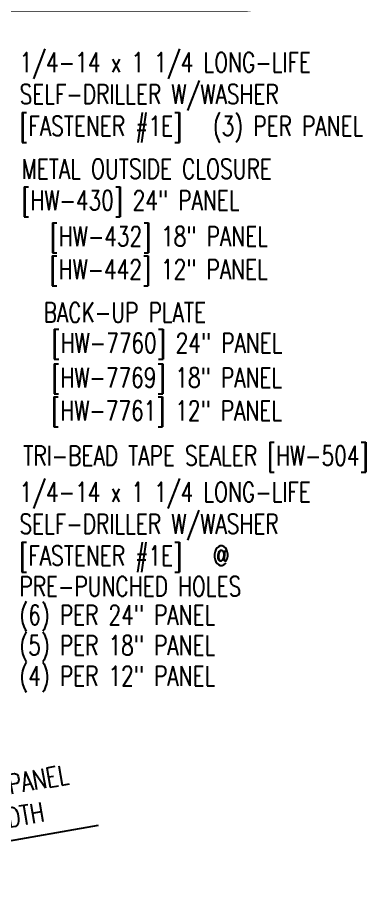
# Model space of a CAD drawing. Header units: inches. Extents: x 5.5 to 40.9, y 11.9 to 45.6.
# Drawn here: x 34.12 to 40.77, y 13.45 to 29.92 of the extents above; entities that cross this region are included whole.
import ezdxf
from ezdxf.enums import TextEntityAlignment as Align

# ---------------------------------------------------------------- set-up
doc = ezdxf.new("R2010")
doc.units = ezdxf.units.IN
doc.header["$MEASUREMENT"] = 0
doc.layers.add('STLA', color=12, linetype='Continuous')
doc.layers.add('TEXT', color=2, linetype='Continuous')
doc.styles.add('TEXT1', font='ROMANS.shx', dxfattribs={"width": 0.75, "height": 0.375})
doc.dimstyles.new('DETAIL', dxfattribs={"dimscale": 4, "dimtxt": 0.09375, "dimasz": 0.0625, "dimexe": 0.0625, "dimexo": 0.125, "dimgap": 0.0625, "dimtad": 1, "dimdec": 4, "dimzin": 3, "dimdsep": 46, "dimlunit": 4, "dimtxsty": 'TEXT1', "dimblk": 'ARCHTICK', "dimcen": 0.0625, "dimclrd": 7, "dimclre": 7, "dimclrt": 2, "dimadec": 0, "dimazin": 0, "dimtfac": 0.59375, "dimtdec": 4, "dimtmove": 0, "dimatfit": 3, "dimfxl": 0, "dimfrac": 2, "dimtolj": 1, "dimtzin": 3, "dimarcsym": 0})

# ---------------------------------------------------------------- blocks, each defined once
blk = doc.blocks.new('FD-F1e')
at = {"layer": 'TEXT', "style": 'TEXT1', "width": 0.75}
for s, p in [('1/4-14 x 1 1/4 LONG-LIFE', (0.0047, -0.0408)), ('SELF-DRILLER W/WASHER', (0.0047, -0.1926)), ('[FASTENER #1E]', (0.0047, -0.3444))]:
    blk.add_text(s, height=0.09375, dxfattribs=at).set_placement(p)
blk.add_attdef('(QUANTITY)', (0.9263, -0.3444), '', height=0.0938, dxfattribs=at)
at = {"layer": 'TEXT', "style": 'TEXT1', "flags": 1}
for tag, p in [('Color', (0.0245, -0.5337)), ('Calc', (0.0245, -0.5337)), ('Opt1', (0.0245, -0.5337)), ('Opt2', (0.0245, -0.5337)), ('Opt3', (0.0245, -0.5337)), ('Description', (0.0245, -0.5337)), ('Multiple', (0.0245, -0.5337)), ('Part', (0.0245, -0.5337)), ('Spare1', (0.0245, -0.7212)), ('Spare2', (0.0245, -0.7212)), ('Spare3', (0.0245, -0.7212)), ('Spare4', (0.0245, -0.7212)), ('Spare5', (0.0245, -0.7212)), ('Spare6', (0.0245, -0.7212)), ('Spare7', (0.0245, -0.7212)), ('Spare8', (0.0245, -0.7212)), ('Spare9', (0.0245, -0.7212)), ('Spare10', (0.0245, -0.7212))]:
    blk.add_attdef(tag, p, '', height=0.0938, dxfattribs=at)
blk = doc.blocks.new('dsc-HW-430')
at = {"layer": 'TEXT', "style": 'TEXT1', "width": 0.75}
for s, p in [('METAL OUTSIDE CLOSURE', (0, 0)), ('[HW-430] 24" PANEL', (0, -0.6))]:
    blk.add_text(s, height=0.375, dxfattribs=at).set_placement(p)
at = {"layer": 'TEXT', "style": 'TEXT1', "flags": 1}
for tag, p in [('COLOR', (0, -1.2)), ('CALC', (0, -1.2)), ('OPT1', (0, -1.2)), ('OPT2', (0, -1.2)), ('OPT3', (0, -1.2)), ('GAGE', (0, -1.2)), ('SHPLN', (0, -1.2)), ('PART', (0, -1.2)), ('DESCRIPTION', (0, -1.2)), ('MULTIPLE', (0, -1.2)), ('SPARE1', (0, -1.8)), ('SPARE2', (0, -1.8)), ('SPARE3', (0, -1.8)), ('SPARE4', (0, -1.8)), ('SPARE5', (0, -1.8)), ('SPARE6', (0, -1.8)), ('SPARE7', (0, -1.8)), ('SPARE8', (0, -1.8)), ('SPARE9', (0, -1.8)), ('SPARE10', (0, -1.8))]:
    blk.add_attdef(tag, p, '', height=0.375, dxfattribs=at)
blk = doc.blocks.new('Z8X25')
at = {"layer": 'STLA'}
blk.add_lwpolyline([(-1.652, 0.753), (-1.139, 0.142, 0.221695), (-0.995, 0.075), (0.995, 0.075, 0.414214), (1.183, 0.262), (1.183, 4), (1.183, 7.738, -0.414214), (1.445, 8), (3.186, 8, -0.221695), (3.386, 7.906), (3.899, 7.295), (3.842, 7.247), (3.329, 7.858, 0.221695), (3.186, 7.925), (1.445, 7.925, 0.414214), (1.257, 7.738), (1.257, 4), (1.257, 0.262, -0.414214), (0.995, 0), (-0.995, 0, -0.221695), (-1.196, 0.094), (-1.709, 0.705)], format="xyb", close=True, dxfattribs=at)
blk = doc.blocks.new('_ArchTick')
at = {"color": 0, "linetype": 'ByBlock', "const_width": 0.15}
blk.add_lwpolyline([(-0.5, -0.5), (0.5, 0.5)], dxfattribs=at)
blk = doc.blocks.new('*D40')
at = {"layer": 'DEFPOINTS', "color": 0}
for p in [(30.539, 24.515), (29.289, 24.294), (32.407, 13.92)]:
    blk.add_point(p, dxfattribs=at)
at = {"layer": 'TEXT', "color": 7, "lineweight": -2}
for p, q in [((30.626, 24.022), (32.451, 13.674)), ((29.376, 23.802), (31.201, 13.454)), ((32.407, 13.92), (35.665, 14.495)), ((31.157, 13.7), (32.407, 13.92))]:
    blk.add_line(p, q, dxfattribs=at)
at = {"layer": 'TEXT', "color": 7, "lineweight": -2, "xscale": 0.25, "yscale": 0.25, "zscale": 0.25}
for p, rotation in [((32.407, 13.92), 10.00000000000004), ((31.157, 13.7), 190.0000000000001)]:
    blk.add_blockref('_ArchTick', p, dxfattribs=dict(at, rotation=rotation))
at = {"layer": 'TEXT', "color": 2, "insert": (34.029, 14.968), "char_height": 0.375, "attachment_point": 5, "rotation": 10, "style": 'TEXT1'}
blk.add_mtext('\\A1;WALL PANEL\\PWIDTH', dxfattribs=at)

msp = doc.modelspace()

# ---------------------------------------------------------------- block references
msp.add_blockref('dsc-HW-430', (34.20003, 26.8353))
at = {"layer": 'STLA', "xscale": -1, "rotation": 270}
msp.add_blockref('Z8X25', (30.77027, 28.86381), dxfattribs=at)
at = {"layer": 'TEXT', "xscale": 4, "yscale": 4, "zscale": 4}
for p, values in [((34.14318, 29.03209), {'(QUANTITY)': '(3) PER PANEL'}), ((34.14177, 20.82932), {'(QUANTITY)': '@'})]:
    msp.add_blockref('FD-F1e', p, dxfattribs=at).add_auto_attribs(values)

# ---------------------------------------------------------------- texts
at = {"layer": 'TEXT', "style": 'TEXT1', "width": 0.75}
for s, p in [('[HW-432] 18" PANEL', (38.89946, 25.5479)), ('[HW-442] 12" PANEL', (38.89643, 24.9183)), ('BACK-UP PLATE', (37.71843, 24.09434)), ('[HW-7760] 24" PANEL', (39.17675, 23.51398)), ('[HW-7769] 18" PANEL', (39.17136, 22.85255)), ('[HW-7761] 12" PANEL', (39.16833, 22.22295))]:
    msp.add_text(s, height=0.375, dxfattribs=at).set_placement(p, align=Align.RIGHT)
for s, p in [('TRI-BEAD TAPE SEALER [HW-504]', (34.23242, 21.36055)), ('PRE-PUNCHED HOLES', (34.15876, 18.86538)), ('(6) PER 24" PANEL', (34.15876, 18.32102)), ('(5) PER 18" PANEL', (34.15876, 17.7394)), ('(4) PER 12" PANEL', (34.15876, 17.15777))]:
    msp.add_text(s, height=0.375, dxfattribs=at).set_placement(p)

# ---------------------------------------------------------------- dimensions: what is measured, and where the dimension line sits
at = {"layer": 'TEXT'}
dim = msp.add_aligned_dim(p1=(29.28902, 24.2943), p2=(30.53902, 24.51471), distance=-10.75804, text='WALL PANEL\\PWIDTH', dimstyle='DETAIL', dxfattribs=at)
dim.commit()
dim.dimension.update_dxf_attribs({"geometry": '*D40', "text_midpoint": (34.02888, 14.96764)})

doc.saveas('drawing.dxf')
